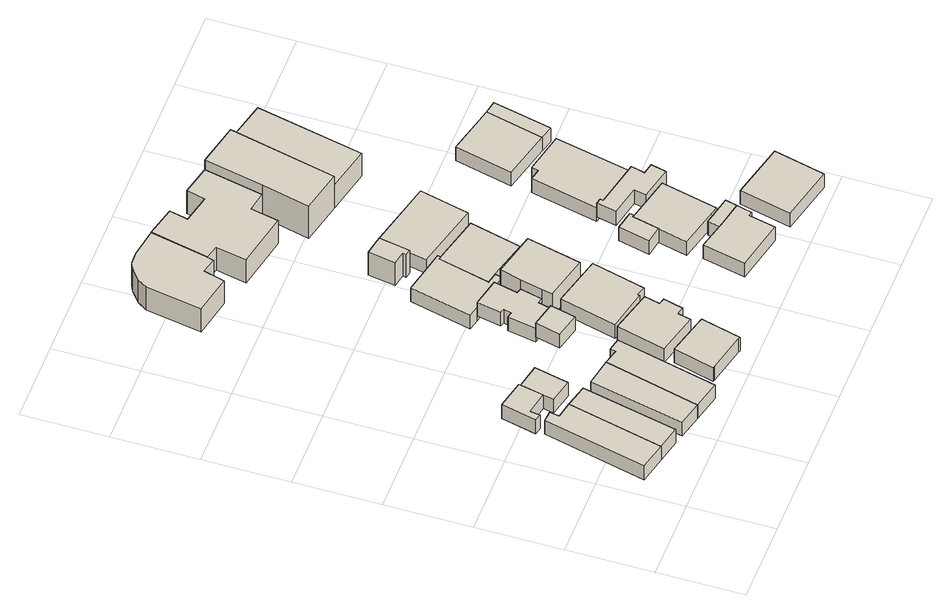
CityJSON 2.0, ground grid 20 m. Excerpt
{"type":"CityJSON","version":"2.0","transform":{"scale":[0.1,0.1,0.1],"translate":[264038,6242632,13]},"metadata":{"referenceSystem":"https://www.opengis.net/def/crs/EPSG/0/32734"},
"CityObjects":{
"building1":{"type":"Building","attributes":{"address":"13 Barton Street Woodstock 7915 Cape Town","building":"semidetached_house","building:levels":1,"building_height":4.1,"plus_code":"4FRW3C9W+WWP","ground_height":18.81,"roof_height":22.91},"geometry":[{"type":"Solid","lod":"1","boundaries":[[[[0,1,2,3]],[[1,4,5,2]],[[4,6,7,5]],[[6,8,9,7]],[[8,10,11,9]],[[10,0,3,11]],[[3,2,5,7,9,11]],[[10,8,6,4,1,0]]]]}]},
"building2":{"type":"Building","attributes":{"address":"15 Barton Street Woodstock 7915 Cape Town","building":"semidetached_house","building:levels":1,"building_height":4.1,"plus_code":"4FRW3C9W+WXC","ground_height":18.81,"roof_height":22.91},"geometry":[{"type":"Solid","lod":"1","boundaries":[[[[1,0,3,2]],[[0,12,13,3]],[[12,14,15,13]],[[14,1,2,15]],[[2,3,13,15]],[[14,12,0,1]]]]}]},
"building3":{"type":"Building","attributes":{"address":"Barton Street Woodstock 7915 Cape Town","building":"garage","building:levels":1,"building_height":4.1,"plus_code":"4FRW3CCW+2W5","ground_height":18.81,"roof_height":22.91},"geometry":[{"type":"Solid","lod":"1","boundaries":[[[[16,17,18,19]],[[17,20,21,18]],[[20,22,23,21]],[[22,24,25,23]],[[24,26,27,25]],[[26,28,29,27]],[[28,16,19,29]],[[19,18,21,23,25,27,29]],[[28,26,24,22,20,17,16]]]]}]},
"building4":{"type":"Building","attributes":{"address":"17 Barton Street Woodstock 7915 Cape Town","building":"semidetached_house","building:levels":1,"building_height":4.1,"plus_code":"4FRW3C9W+WX9","ground_height":18.77,"roof_height":22.87},"geometry":[{"type":"Solid","lod":"1","boundaries":[[[[30,31,32,33]],[[31,34,35,32]],[[34,36,37,35]],[[36,30,33,37]],[[33,32,35,37]],[[36,34,31,30]]]]}]},
"building5":{"type":"Building","attributes":{"address":"Barton Street Woodstock 7915 Cape Town","building":"garage","building:levels":1,"building_height":4.1,"plus_code":"4FRW3C9W+XXW","ground_height":18.81,"roof_height":22.91},"geometry":[{"type":"Solid","lod":"1","boundaries":[[[[17,16,19,18]],[[16,38,39,19]],[[38,40,41,39]],[[40,42,43,41]],[[42,17,18,43]],[[18,19,39,41,43]],[[42,40,38,16,17]]]]}]},
"building6":{"type":"Building","attributes":{"address":"19 Barton Street Woodstock 7915 Cape Town","building":"semidetached_house","building:levels":1,"building_height":4.1,"plus_code":"4FRW3C9X+W27","ground_height":18.77,"roof_height":22.87},"geometry":[{"type":"Solid","lod":"1","boundaries":[[[[31,30,33,32]],[[30,44,45,33]],[[44,46,47,45]],[[46,48,49,47]],[[48,50,51,49]],[[50,31,32,51]],[[32,33,45,47,49,51]],[[50,48,46,44,30,31]]]]}]},
"building7":{"type":"Building","attributes":{"address":"12 Caleb Street Woodstock 7915 Cape Town","building":"house","building:levels":1,"building_height":4.1,"plus_code":"4FRW3C9X+V3J","ground_height":20.41,"roof_height":24.51},"geometry":[{"type":"Solid","lod":"1","boundaries":[[[[52,53,54,55]],[[53,56,57,54]],[[56,58,59,57]],[[58,60,61,59]],[[60,62,63,61]],[[62,52,55,63]],[[55,54,57,59,61,63]],[[62,60,58,56,53,52]]]]}]},
"building8":{"type":"Building","attributes":{"address":"Woodstock Cape Town","building":"garage","building:levels":1,"building_height":4.1,"plus_code":"4FRW3CCX+232","ground_height":18.77,"roof_height":22.87},"geometry":[{"type":"Solid","lod":"1","boundaries":[[[[64,65,66,67]],[[65,68,69,66]],[[68,70,71,69]],[[70,64,67,71]],[[67,66,69,71]],[[70,68,65,64]]]]}]},
"building9":{"type":"Building","attributes":{"address":"10 Caleb Street Woodstock 7915 Cape Town","building":"house","building:levels":1,"building_height":4.1,"plus_code":"4FRW3C9X+W3G","ground_height":18.75,"roof_height":22.85},"geometry":[{"type":"Solid","lod":"1","boundaries":[[[[72,73,74,75]],[[73,76,77,74]],[[76,78,79,77]],[[78,80,81,79]],[[80,82,83,81]],[[82,84,85,83]],[[84,86,87,85]],[[86,72,75,87]],[[75,74,77,79,81,83,85,87]],[[86,84,82,80,78,76,73,72]]]]}]},
"building10":{"type":"Building","attributes":{"address":"Woodstock Cape Town","building":"yes","building:levels":1,"building_height":4.1,"plus_code":"4FRW3CCX+23M","ground_height":17.2,"roof_height":21.3},"geometry":[{"type":"Solid","lod":"1","boundaries":[[[[88,89,90,91]],[[89,92,93,90]],[[92,94,95,93]],[[94,96,97,95]],[[96,98,99,97]],[[98,100,101,99]],[[100,102,103,101]],[[102,104,105,103]],[[104,106,107,105]],[[106,108,109,107]],[[108,110,111,109]],[[110,112,113,111]],[[112,88,91,113]],[[91,90,93,95,97,99,101,103,105,107,109,111,113]],[[112,110,108,106,104,102,100,98,96,94,92,89,88]]]]}]},
"building11":{"type":"Building","attributes":{"address":"8 Caleb Street Woodstock 7915 Cape Town","building":"house","building:levels":1,"building_height":4.1,"plus_code":"4FRW3C9X+X3H","ground_height":18.75,"roof_height":22.85},"geometry":[{"type":"Solid","lod":"1","boundaries":[[[[114,115,116,117]],[[115,118,119,116]],[[118,120,121,119]],[[120,122,123,121]],[[122,124,125,123]],[[124,114,117,125]],[[117,116,119,121,123,125]],[[124,122,120,118,115,114]]]]}]},
"building12":{"type":"Building","attributes":{"address":"Woodstock Cape Town","building":"yes","building:levels":1,"building_height":4.1,"plus_code":"4FRW3CCX+33P","ground_height":15.65,"roof_height":19.75},"geometry":[{"type":"Solid","lod":"1","boundaries":[[[[126,127,128,129]],[[127,130,131,128]],[[130,132,133,131]],[[132,134,135,133]],[[134,136,137,135]],[[136,138,139,137]],[[138,140,141,139]],[[140,142,143,141]],[[142,144,145,143]],[[144,126,129,145]],[[129,128,131,133,135,137,139,141,143,145]],[[144,142,140,138,136,134,132,130,127,126]]]]}]},
"building13":{"type":"Building","attributes":{"address":"140 Victoria Road Woodstock 7915 Cape Town","building":"retail","building:levels":2,"building_height":6.9,"plus_code":"4FRW3CCX+72V","ground_height":13.76,"roof_height":20.66},"geometry":[{"type":"Solid","lod":"1","boundaries":[[[[146,147,148,149]],[[147,150,151,148]],[[150,152,153,151]],[[152,154,155,153]],[[154,156,157,155]],[[156,158,159,157]],[[158,160,161,159]],[[160,162,163,161]],[[162,164,165,163]],[[164,166,167,165]],[[166,146,149,167]],[[149,148,151,153,155,157,159,161,163,165,167]],[[166,164,162,160,158,156,154,152,150,147,146]]]]}]},
"building14":{"type":"Building","attributes":{"address":"6 Caleb Street Woodstock 7915 Cape Town","building":"house","building:levels":2,"building_height":6.9,"plus_code":"4FRW3CCX+24J","ground_height":17.19,"roof_height":24.09},"geometry":[{"type":"Solid","lod":"1","boundaries":[[[[108,106,168,169]],[[106,170,171,168]],[[170,172,173,171]],[[172,174,175,173]],[[174,176,177,175]],[[176,108,169,177]],[[169,168,171,173,175,177]],[[176,174,172,170,106,108]]]]}]},
"building15":{"type":"Building","attributes":{"address":"Caleb Street Woodstock 7915 Cape Town","building":"yes","building:levels":2,"building_height":6.9,"plus_code":"4FRW3CCX+43X","ground_height":15.65,"roof_height":22.55},"geometry":[{"type":"Solid","lod":"1","boundaries":[[[[178,179,180,181]],[[179,182,183,180]],[[182,184,185,183]],[[184,186,187,185]],[[186,188,189,187]],[[188,178,181,189]],[[181,180,183,185,187,189]],[[188,186,184,182,179,178]]]]}]},
"building16":{"type":"Building","attributes":{"address":"4 Caleb Street Woodstock 7915 Cape Town","building":"house","building:levels":1,"building_height":4.1,"plus_code":"4FRW3CCX+34P","ground_height":15.65,"roof_height":19.75},"geometry":[{"type":"Solid","lod":"1","boundaries":[[[[132,190,191,133]],[[190,192,193,191]],[[192,138,139,193]],[[138,136,137,139]],[[136,134,135,137]],[[134,132,133,135]],[[133,191,193,139,137,135]],[[134,136,138,192,190,132]]]]}]},
"building17":{"type":"Building","attributes":{"address":"Grace Cottage (NOAH) 9 Caleb Street Woodstock 7915 Cape Town","building":"residential","building:levels":1,"building:use":"residential","beds":"9","amenity":"social_facility","social_facility":"group_home","operator":"Neighbourhood Old Age Home","building_height":4.1,"plus_code":"4FRW3C9X+W62","ground_height":20.29,"roof_height":24.39},"geometry":[{"type":"Solid","lod":"1","boundaries":[[[[194,195,196,197]],[[195,198,199,196]],[[198,200,201,199]],[[200,202,203,201]],[[202,204,205,203]],[[204,206,207,205]],[[206,194,197,207]],[[197,196,199,201,203,205,207]],[[206,204,202,200,198,195,194]]]]}]},
"building18":{"type":"Building","attributes":{"address":"Caleb Street Woodstock 7915 Cape Town","building":"garage","building:levels":1,"building_height":4.1,"plus_code":"4FRW3C9X+X5G","ground_height":18.75,"roof_height":22.85},"geometry":[{"type":"Solid","lod":"1","boundaries":[[[[208,209,210,211]],[[209,212,213,210]],[[212,214,215,213]],[[214,216,217,215]],[[216,218,219,217]],[[218,208,211,219]],[[211,210,213,215,217,219]],[[218,216,214,212,209,208]]]]}]},
"building19":{"type":"Building","attributes":{"address":"144 Victoria Road Woodstock 7915 Cape Town","building":"retail","building:levels":2,"building_height":6.9,"plus_code":"4FRW3CCX+73Q","ground_height":13.86,"roof_height":20.76},"geometry":[{"type":"Solid","lod":"1","boundaries":[[[[220,221,222,223]],[[221,224,225,222]],[[224,226,227,225]],[[226,228,229,227]],[[228,230,231,229]],[[230,232,233,231]],[[232,234,235,233]],[[234,236,237,235]],[[236,238,239,237]],[[238,240,241,239]],[[240,242,243,241]],[[242,220,223,243]],[[223,222,225,227,229,231,233,235,237,239,241,243]],[[242,240,238,236,234,232,230,228,226,224,221,220]]]]}]},
"building20":{"type":"Building","attributes":{"address":"2 Caleb Street Woodstock 7915 Cape Town","building":"house","building:levels":1,"building_height":4.1,"plus_code":"4FRW3CCX+44H","ground_height":15.65,"roof_height":19.75},"geometry":[{"type":"Solid","lod":"1","boundaries":[[[[244,245,246,247]],[[245,248,249,246]],[[248,250,251,249]],[[250,252,253,251]],[[252,254,255,253]],[[254,256,257,255]],[[256,258,259,257]],[[258,244,247,259]],[[247,246,249,251,253,255,257,259]],[[258,256,254,252,250,248,245,244]]]]}]},
"building21":{"type":"Building","attributes":{"address":"Caleb Street Woodstock 7915 Cape Town","building":"garage","building:levels":1,"building_height":4.1,"plus_code":"4FRW3C9X+W67","ground_height":18.75,"roof_height":22.85},"geometry":[{"type":"Solid","lod":"1","boundaries":[[[[260,261,262,263]],[[261,264,265,262]],[[264,266,267,265]],[[266,268,269,267]],[[268,260,263,269]],[[263,262,265,267,269]],[[268,266,264,261,260]]]]}]},
"building22":{"type":"Building","attributes":{"address":"7 Caleb Street Woodstock 7915 Cape Town","building":"house","building:levels":1,"building_height":4.1,"plus_code":"4FRW3C9X+W6R","ground_height":18.71,"roof_height":22.81},"geometry":[{"type":"Solid","lod":"1","boundaries":[[[[270,271,272,273]],[[271,274,275,272]],[[274,276,277,275]],[[276,278,279,277]],[[278,280,281,279]],[[280,270,273,281]],[[273,272,275,277,279,281]],[[280,278,276,274,271,270]]]]}]},
"building23":{"type":"Building","attributes":{"address":"Caleb Street Woodstock 7915 Cape Town","building":"garage","building:levels":1,"building_height":4.1,"plus_code":"4FRW3C9X+X6W","ground_height":18.71,"roof_height":22.81},"geometry":[{"type":"Solid","lod":"1","boundaries":[[[[282,283,284,285]],[[283,286,287,284]],[[286,288,289,287]],[[288,290,291,289]],[[290,292,293,291]],[[292,294,295,293]],[[294,296,297,295]],[[296,298,299,297]],[[298,300,301,299]],[[300,282,285,301]],[[285,284,287,289,291,293,295,297,299,301]],[[300,298,296,294,292,290,288,286,283,282]]]]}]},
"building24":{"type":"Building","attributes":{"address":"8 Caesar Street Woodstock 7915 Cape Town","building":"house","building:levels":1,"building_height":4.1,"plus_code":"4FRW3C9X+V7M","ground_height":20.29,"roof_height":24.39},"geometry":[{"type":"Solid","lod":"1","boundaries":[[[[302,303,304,305]],[[303,306,307,304]],[[306,308,309,307]],[[308,302,305,309]],[[305,304,307,309]],[[308,306,303,302]]]]}]},
"building25":{"type":"Building","attributes":{"address":"146 Victoria Road Woodstock 7915 Cape Town","building":"retail","building:levels":3,"building_height":9.7,"plus_code":"4FRW3CCX+75C","ground_height":13.97,"roof_height":23.67},"geometry":[{"type":"Solid","lod":"1","boundaries":[[[[310,311,312,313]],[[311,314,315,312]],[[314,316,317,315]],[[316,318,319,317]],[[318,310,313,319]],[[313,312,315,317,319]],[[318,316,314,311,310]]]]}]},
"building26":{"type":"Building","attributes":{"address":"6 Caleb Street Woodstock 7915 Cape Town","building":"house","building:levels":1,"building_height":4.1,"plus_code":"4FRW3CCX+26Q","ground_height":17.16,"roof_height":21.26},"geometry":[{"type":"Solid","lod":"1","boundaries":[[[[320,321,322,323]],[[321,324,325,322]],[[324,326,327,325]],[[326,328,329,327]],[[328,330,331,329]],[[330,332,333,331]],[[332,334,335,333]],[[334,320,323,335]],[[323,322,325,327,329,331,333,335]],[[334,332,330,328,326,324,321,320]]]]}]},
"building27":{"type":"Building","attributes":{"address":"148 Victoria Road Woodstock 7915 Cape Town","building":"retail","building:levels":2,"building_height":6.9,"plus_code":"4FRW3CCX+65X","ground_height":13.97,"roof_height":20.87},"geometry":[{"type":"Solid","lod":"1","boundaries":[[[[310,318,336,337]],[[318,338,339,336]],[[338,340,341,339]],[[340,310,337,341]],[[337,336,339,341]],[[340,338,318,310]]]]}]},
"building28":{"type":"Building","attributes":{"address":"1 Caleb Street Woodstock 7915 Cape Town","building":"house","building:levels":1,"building_height":4.1,"plus_code":"4FRW3CCX+472","ground_height":15.76,"roof_height":19.86},"geometry":[{"type":"Solid","lod":"1","boundaries":[[[[342,343,344,345]],[[343,346,347,344]],[[346,348,349,347]],[[348,342,345,349]],[[345,344,347,349]],[[348,346,343,342]]]]}]},
"building29":{"type":"Building","attributes":{"address":"Caleb Street Woodstock 7915 Cape Town","building":"garage","building:levels":1,"building_height":4.1,"plus_code":"4FRW3CCX+37X","ground_height":15.76,"roof_height":19.86},"geometry":[{"type":"Solid","lod":"1","boundaries":[[[[350,342,345,351]],[[342,348,349,345]],[[348,352,353,349]],[[352,354,355,353]],[[354,350,351,355]],[[351,345,349,353,355]],[[354,352,348,342,350]]]]}]}
},
"vertices":[
[65,78,58],[118,299,58],[118,299,99],[65,78,99],[79,307,58],[79,307,99],[83,329,58],[83,329,99],[57,332,58],[57,332,99],[0,93,58],[0,93,99],
[121,65,58],[121,65,99],[171,286,58],[171,286,99],
[126,358,58],[137,412,58],[137,412,99],[126,358,99],[138,416,58],[138,416,99],[71,431,58],[71,431,99],[52,349,58],[52,349,99],[69,346,58],[69,346,99],[72,368,58],[72,368,99],
[202,45,58],[257,265,58],[257,265,99],[202,45,99],[193,277,58],[193,277,99],[145,59,58],[145,59,99],
[120,333,58],[120,333,99],[176,321,58],[176,321,99],[194,400,58],[194,400,99],
[268,29,58],[268,29,99],[325,262,58],[325,262,99],[295,269,58],[295,269,99],[292,256,58],[292,256,99],
[304,42,74],[395,21,74],[395,21,115],[304,42,115],[400,19,74],[400,19,115],[424,112,74],[424,112,115],[324,138,74],[324,138,115],[299,44,74],[299,44,115],
[373,426,58],[315,440,58],[315,440,99],[373,426,99],[301,382,58],[301,382,99],[359,368,58],[359,368,99],
[361,276,58],[332,163,58],[332,163,99],[361,276,99],[430,138,58],[430,138,99],[437,168,58],[437,168,99],[455,164,58],[455,164,99],[467,210,58],[467,210,99],[452,214,58],[452,214,99],[461,250,58],[461,250,99],
[347,579,42],[335,523,42],[335,523,83],[347,579,83],[345,520,42],[345,520,83],[341,502,42],[341,502,83],[328,505,42],[328,505,83],[315,440,42],[315,440,83],[373,426,42],[373,426,83],[379,425,42],[379,425,83],[387,458,42],[387,458,83],[400,455,42],[400,455,83],[412,506,42],[412,506,83],[400,509,42],[400,509,83],[413,564,42],[413,564,83],
[364,281,58],[460,260,58],[460,260,99],[364,281,99],[462,265,58],[462,265,99],[484,259,58],[484,259,99],[516,383,58],[516,383,99],[398,413,58],[398,413,99],
[347,579,27],[413,564,27],[413,564,68],[347,579,68],[444,556,27],[444,556,68],[449,574,27],[449,574,68],[423,580,27],[423,580,68],[453,699,27],[453,699,68],[459,698,27],[459,698,68],[461,705,27],[461,705,68],[355,728,27],[355,728,68],[320,585,27],[320,585,68],
[293,1153,8],[322,1288,8],[322,1288,77],[293,1153,77],[255,1299,8],[255,1299,77],[227,1298,8],[227,1298,77],[212,1291,8],[212,1291,77],[185,1269,8],[185,1269,77],[171,1247,8],[171,1247,77],[148,1118,8],[148,1118,77],[240,1099,8],[240,1099,77],[253,1147,8],[253,1147,77],[288,1139,8],[288,1139,77],
[400,455,111],[412,506,111],[395,431,42],[395,431,111],[499,405,42],[499,405,111],[529,530,42],[529,530,111],[426,555,42],[426,555,111],
[398,836,27],[387,773,27],[387,773,96],[398,836,96],[418,767,27],[418,767,96],[417,759,27],[417,759,96],[431,756,27],[431,756,96],[444,828,27],[444,828,96],
[541,551,27],[541,551,68],[571,670,27],[571,670,68],
[757,148,73],[700,160,73],[700,160,114],[757,148,114],[627,178,73],[627,178,114],[604,79,73],[604,79,114],[724,52,73],[724,52,114],[738,114,73],[738,114,114],[748,112,73],[748,112,114],
[655,285,58],[670,348,58],[670,348,99],[655,285,99],[675,346,58],[675,346,99],[677,356,58],[677,356,99],[632,365,58],[632,365,99],[615,292,58],[615,292,99],
[322,1288,9],[293,1153,9],[293,1153,78],[322,1288,78],[325,1146,9],[325,1146,78],[310,1075,9],[310,1075,78],[439,1048,9],[439,1048,78],[453,1113,9],[453,1113,78],[499,1104,9],[499,1104,78],[528,1240,9],[528,1240,78],[459,1256,9],[459,1256,78],[449,1213,9],[449,1213,78],[382,1228,9],[382,1228,78],[392,1271,9],[392,1271,78],
[597,684,27],[625,799,27],[625,799,68],[597,684,68],[457,839,27],[457,839,68],[447,795,27],[447,795,68],[450,794,27],[450,794,68],[445,773,27],[445,773,68],[452,772,27],[452,772,68],[441,724,27],[441,724,68],
[700,160,58],[757,148,58],[757,148,99],[700,160,99],[769,145,58],[769,145,99],[777,180,58],[777,180,99],[708,195,58],[708,195,99],
[655,285,57],[639,218,57],[639,218,98],[655,285,98],[751,191,57],[751,191,98],[782,321,57],[782,321,98],[675,346,57],[675,346,98],[670,348,57],[670,348,98],
[806,397,57],[695,421,57],[695,421,98],[806,397,98],[697,428,57],[697,428,98],[683,431,57],[683,431,98],[673,385,57],[673,385,98],[744,369,57],[744,369,98],[738,341,57],[738,341,98],[816,324,57],[816,324,98],[824,360,57],[824,360,98],[798,365,57],[798,365,98],
[800,155,73],[771,36,73],[771,36,114],[800,155,114],[901,5,73],[901,5,114],[930,124,73],[930,124,114],
[628,1218,10],[528,1240,10],[528,1240,107],[628,1218,107],[499,1104,10],[499,1104,107],[472,992,10],[472,992,107],[571,970,10],[571,970,107],
[683,431,42],[697,428,42],[697,428,83],[683,431,83],[695,421,42],[695,421,83],[806,397,42],[806,397,83],[845,576,42],[845,576,83],[750,597,42],[750,597,83],[746,581,42],[746,581,83],[719,587,42],[719,587,83],
[571,970,79],[628,1218,79],[677,946,10],[677,946,79],[731,1193,10],[731,1193,79],
[883,742,28],[767,770,28],[767,770,69],[883,742,69],[735,637,28],[735,637,69],[851,609,28],[851,609,69],
[913,736,28],[913,736,69],[881,600,28],[881,600,69],[883,603,28],[883,603,69]
]}
